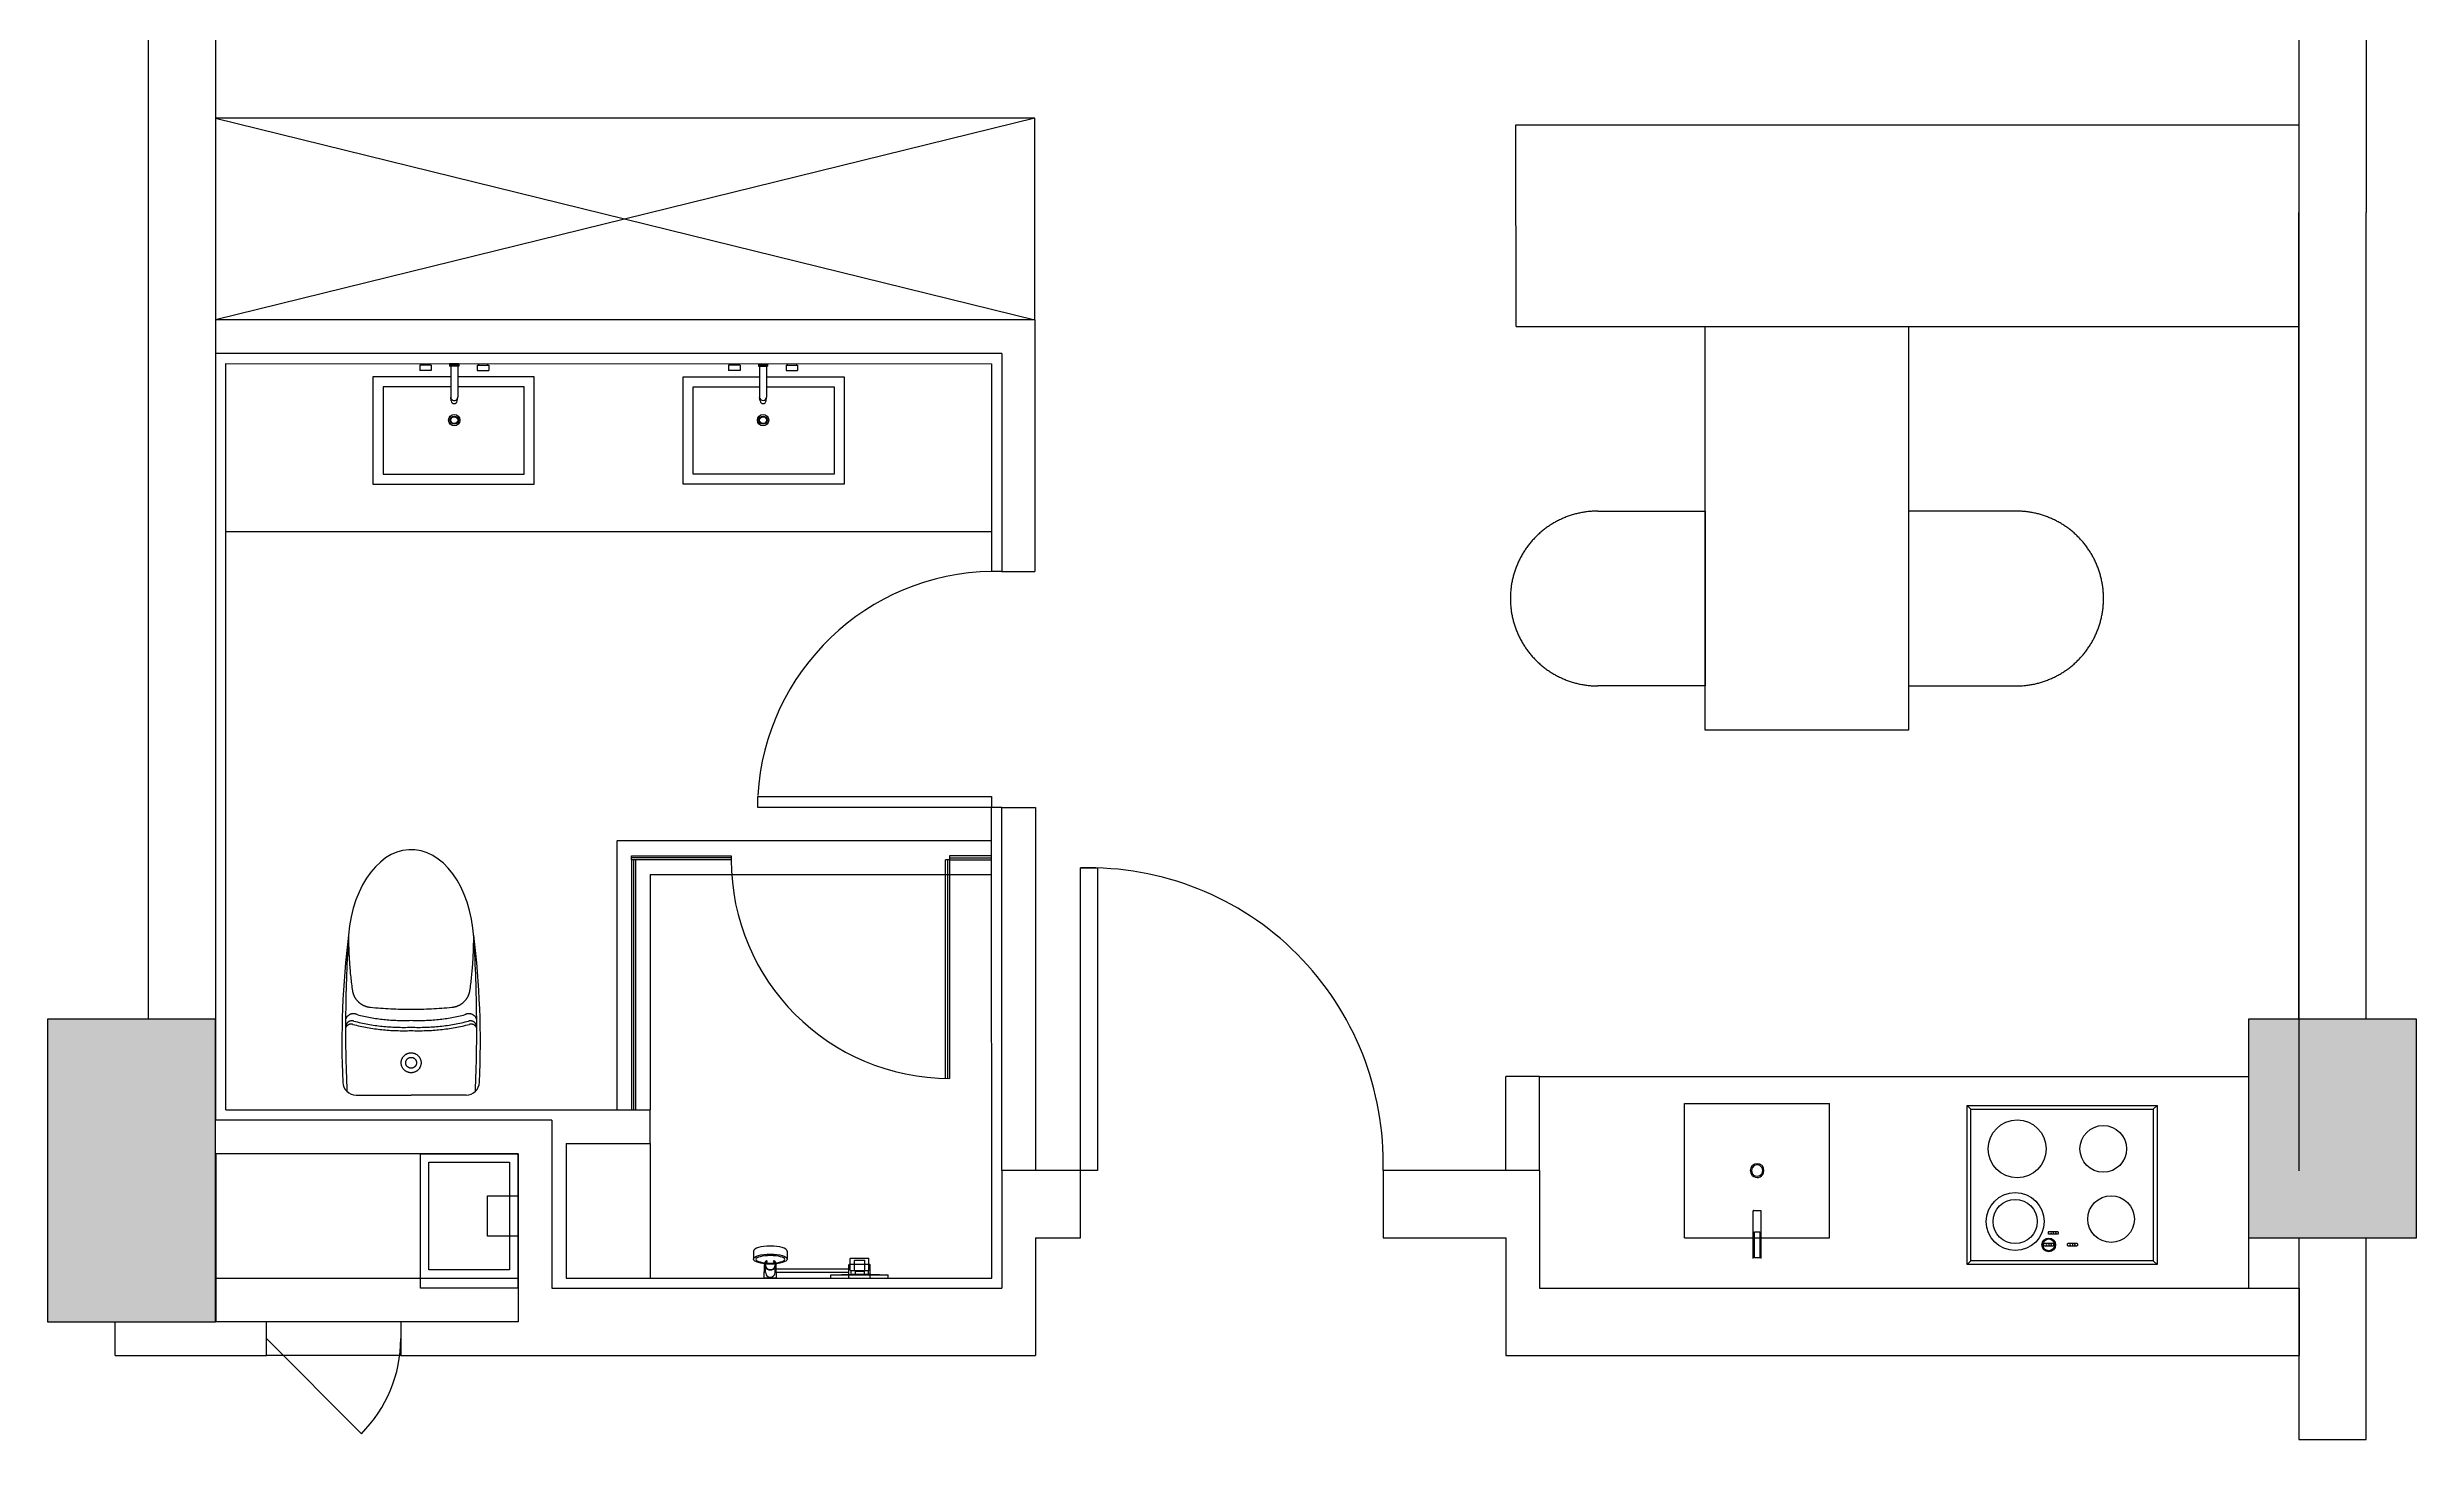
# Model space of a CAD drawing. Header units: millimetres. Extents: x -171991 to -58043, y -1085310 to -1072722.
# Drawn here: x -65343 to -58293, y -1085310 to -1081169 of the extents above; entities that cross this region are included whole.
import ezdxf

# ---------------------------------------------------------------- set-up
doc = ezdxf.new("R2010")
doc.units = ezdxf.units.MM
doc.header["$LTSCALE"] = 1000
doc.header["$MEASUREMENT"] = 0
doc.linetypes.add('DASH', pattern=[0.35, 0.25, -0.1])
for name, color, linetype in [('A-土建墙  柱', 6, 'Continuous'), ('B不可动建筑图层', 6, 'Continuous'), ('DOOR_FIRE_TEXT', 7, 'Continuous'), ('J家具', 4, 'Continuous'), ('K可动模块', 4, 'Continuous'), ('P-完成面', 3, 'Continuous'), ('PM-WALL', 2, 'Continuous')]:
    doc.layers.add(name, color=color, linetype=linetype)
doc.styles.add('ROMANS', font='romans.shx', dxfattribs={"width": 0.5})

# ---------------------------------------------------------------- blocks, each defined once
blk = doc.blocks.new('$DORLIB2D$00000114')
at = {"color": 0}
blk.add_line((0.5, 0), (-0.207, 0.707), dxfattribs=at)
blk.add_arc((0.5, 0), 1, 135, 180, dxfattribs=at)

msp = doc.modelspace()

# ---------------------------------------------------------------- hatches: boundary and pattern name
at = {"layer": 'B不可动建筑图层', "extrusion": (-8.94601e-08, 6.25132e-18, 1)}
for points in [[(-65343.3, -1084959.7), (-64843.3, -1084959.7), (-64843.3, -1084059.7), (-65343.3, -1084059.7)], [(-58793.3, -1084709.5), (-58293.3, -1084709.5), (-58293.3, -1084059.5), (-58793.3, -1084059.5)], [(-58793.3, -1084709.5), (-58293.3, -1084709.5), (-58293.3, -1084059.5), (-58793.3, -1084059.5)], [(-58793.3, -1084709.5), (-58293.3, -1084709.5), (-58293.3, -1084059.5), (-58793.3, -1084059.5)], [(-58793.3, -1084709.5), (-58293.3, -1084709.5), (-58293.3, -1084059.5), (-58793.3, -1084059.5)], [(-58793.3, -1084709.5), (-58293.3, -1084709.5), (-58293.3, -1084059.5), (-58793.3, -1084059.5)]]:
    msp.add_hatch(color=6, dxfattribs=at).paths.add_polyline_path(points)

# ---------------------------------------------------------------- linework, layer by layer
at = {"layer": 'A-土建墙  柱', "color": 6, "extrusion": (-8.94601e-08, 6.25145e-18, 1)}
for p, q in [((-58643.3, -1084059.5, 0), (-58643.3, -1081659.8, 0)), ((-58643.3, -1084059.5, 0), (-58643.3, -1081659.8, 0)), ((-58643.3, -1084059.5, 0), (-58643.3, -1081659.8, 0)), ((-58643.3, -1084059.5, 0), (-58643.3, -1081659.8, 0)), ((-58643.3, -1084059.5, 0), (-58643.3, -1081659.8, 0)), ((-58443.3, -1084059.5, 0), (-58443.3, -1081659.8, 0)), ((-58443.3, -1084059.5, 0), (-58443.3, -1081659.8, 0)), ((-58443.3, -1084059.5, 0), (-58443.3, -1081659.8, 0)), ((-58443.3, -1084059.5, 0), (-58443.3, -1081659.8, 0)), ((-58443.3, -1084059.5, 0), (-58443.3, -1081659.8, 0)), ((-63842, -1084359.4, 0), (-63842, -1084859.4, 0)), ((-62268.9, -1084509.6, 0), (-62503.3, -1084509.6, 0)), ((-62503.3, -1084509.6, 0), (-62503.3, -1084859.4, 0)), ((-62268.9, -1084709.6, 0), (-62268.9, -1084509.6, 0)), ((-60903.3, -1084509.6, 0), (-61368.9, -1084509.6, 0)), ((-61368.9, -1084509.6, 0), (-61368.9, -1084709.6, 0)), ((-62403.3, -1084709.6, 0), (-62268.9, -1084709.6, 0)), ((-62403.3, -1084709.6, 0), (-62403.3, -1085059.4, 0)), ((-61368.9, -1084709.6, 0), (-61003.2, -1084709.6, 0)), ((-63842, -1084859.4, 0), (-62503.3, -1084859.4, 0))]:
    msp.add_line(p, q, dxfattribs=at)
at = {"layer": 'A-土建墙  柱', "color": 6, "extrusion": (2.58532e-08, -3.97047e-08, 1)}
for p, q in [((-62503.3, -1084509.6, 0), (-62503.5, -1083429.7, 0)), ((-62403.5, -1083429.3, 0), (-62403.3, -1084509.6, 0))]:
    msp.add_line(p, q, dxfattribs=at)
at = {"layer": 'B不可动建筑图层', "color": 6, "extrusion": (-8.94601e-08, 6.25145e-18, 1)}
for p, q in [((-58643.3, -1076460.1, 0), (-58643.3, -1084509.9, 0)), ((-58643.3, -1076460.1, 0), (-58643.3, -1084509.9, 0)), ((-58443.3, -1076859.6, 0), (-58443.3, -1081659.8, 0)), ((-58443.3, -1076859.6, 0), (-58443.3, -1081659.8, 0)), ((-58443.3, -1076859.6, 0), (-58443.3, -1081659.8, 0)), ((-58443.3, -1076859.6, 0), (-58443.3, -1081659.8, 0)), ((-58443.3, -1076859.6, 0), (-58443.3, -1081659.8, 0)), ((-64843.2, -1079789.2), (-64843.2, -1084359.4)), ((-65043.2, -1079988.4, 0), (-65043.2, -1084059.7, 0)), ((-64843.3, -1084059.7, 0), (-65343.3, -1084059.7, 0)), ((-65343.3, -1084059.7, 0), (-65343.3, -1084959.7, 0)), ((-64843.3, -1084959.7, 0), (-64843.3, -1084059.7, 0)), ((-58293.3, -1084059.5, 0), (-58793.3, -1084059.5, 0)), ((-58793.3, -1084059.5, 0), (-58793.3, -1084709.5, 0)), ((-58293.3, -1084059.5, 0), (-58793.3, -1084059.5, 0)), ((-58793.3, -1084059.5, 0), (-58793.3, -1084709.5, 0)), ((-58293.3, -1084059.5, 0), (-58793.3, -1084059.5, 0)), ((-58793.3, -1084059.5, 0), (-58793.3, -1084709.5, 0)), ((-58293.3, -1084059.5, 0), (-58793.3, -1084059.5, 0)), ((-58793.3, -1084059.5, 0), (-58793.3, -1084709.5, 0)), ((-58293.3, -1084059.5, 0), (-58793.3, -1084059.5, 0)), ((-58793.3, -1084059.5, 0), (-58793.3, -1084709.5, 0)), ((-58293.3, -1084709.5, 0), (-58293.3, -1084059.5, 0)), ((-58293.3, -1084709.5, 0), (-58293.3, -1084059.5, 0)), ((-58293.3, -1084709.5, 0), (-58293.3, -1084059.5, 0)), ((-58293.3, -1084709.5, 0), (-58293.3, -1084059.5, 0)), ((-58293.3, -1084709.5, 0), (-58293.3, -1084059.5, 0)), ((-63842, -1084359.4, 0), (-64843.2, -1084359.4)), ((-63942, -1084459.4, 0), (-64843.3, -1084459.4, 0)), ((-64842, -1084459.4, 0), (-64842, -1084959.3, 0)), ((-63942, -1084459.4, 0), (-63942, -1084959.4, 0)), ((-60903.3, -1084509.6, 0), (-60903.2, -1084859.4, 0)), ((-61003.2, -1084709.6, 0), (-61003.1, -1085059.4, 0)), ((-58793.3, -1084709.5, 0), (-58293.3, -1084709.5, 0)), ((-58793.3, -1084709.5, 0), (-58293.3, -1084709.5, 0)), ((-58793.3, -1084709.5, 0), (-58293.3, -1084709.5, 0)), ((-58793.3, -1084709.5, 0), (-58293.3, -1084709.5, 0)), ((-58793.3, -1084709.5, 0), (-58293.3, -1084709.5, 0)), ((-58643.3, -1084709.8, 0), (-58643.3, -1085309.8, 0)), ((-58643.3, -1084709.8, 0), (-58643.3, -1085309.8, 0)), ((-58643.3, -1084709.8, 0), (-58643.3, -1085309.8, 0)), ((-58643.3, -1084709.8, 0), (-58643.3, -1085309.8, 0)), ((-58643.3, -1084709.8, 0), (-58643.3, -1085309.8, 0)), ((-58443.3, -1085309.8, 0), (-58443.3, -1084709.8, 0)), ((-58443.3, -1085309.8, 0), (-58443.3, -1084709.8, 0)), ((-58443.3, -1085309.8, 0), (-58443.3, -1084709.8, 0)), ((-58443.3, -1085309.8, 0), (-58443.3, -1084709.8, 0)), ((-58443.3, -1085309.8, 0), (-58443.3, -1084709.8, 0)), ((-64842.1, -1084829.8, 0), (-63942, -1084829.4, 0)), ((-60903.2, -1084859.4, 0), (-58643.1, -1084859.4, 0)), ((-58643.1, -1084859.4, 0), (-58643.1, -1085059.4, 0)), ((-65343.3, -1084959.7, 0), (-64843.3, -1084959.7, 0)), ((-64691.8, -1084959.4, 0), (-64843.3, -1084959.4, 0)), ((-64291.8, -1084959.4, 0), (-64691.8, -1084959.4, 0)), ((-64691.8, -1085059.4, 0), (-64691.8, -1084959.4, 0)), ((-63942, -1084959.4, 0), (-64291.8, -1084959.4, 0)), ((-64291.8, -1084959.4, 0), (-64291.8, -1085059.4, 0)), ((-65142, -1085059.4, 0), (-64691.8, -1085059.4, 0)), ((-64291.8, -1085059.4, 0), (-64691.8, -1085059.4, 0)), ((-64291.8, -1085059.4, 0), (-63942, -1085059.4, 0)), ((-63942, -1085059.4, 0), (-62403.3, -1085059.4, 0)), ((-61003.1, -1085059.4, 0), (-58643.1, -1085059.4, 0)), ((-58643.3, -1085309.8, 0), (-58443.3, -1085309.8, 0)), ((-58643.3, -1085309.8, 0), (-58443.3, -1085309.8, 0)), ((-58643.3, -1085309.8, 0), (-58443.3, -1085309.8, 0)), ((-58643.3, -1085309.8, 0), (-58443.3, -1085309.8, 0)), ((-58643.3, -1085309.8, 0), (-58443.3, -1085309.8, 0))]:
    msp.add_line(p, q, dxfattribs=at)
at = {"layer": 'B不可动建筑图层', "color": 6, "elevation": 0}
msp.add_lwpolyline([(-62218.8, -1084509.6), (-62268.8, -1084509.6), (-62268.8, -1083609.6), (-62218.8, -1083609.6)], close=True, dxfattribs=at)
at = {"layer": 'B不可动建筑图层', "color": 6, "extrusion": (-8.94601e-08, 6.25145e-18, 1), "elevation": 0}
for points in [[(-64233.2, -1084859.3), (-64233.2, -1084459.5), (-63943.2, -1084459.5), (-63943.2, -1084859.3), (-64233.2, -1084859.3)], [(-63943.2, -1084584.5), (-63943.2, -1084704.5), (-64033.2, -1084704.5), (-64033.2, -1084584.5), (-63943.2, -1084584.5)], [(-65142, -1085059.4), (-65142, -1084959.6)]]:
    msp.add_lwpolyline(points, dxfattribs=at)
msp.add_lwpolyline([(-64208.2, -1084804.5), (-64208.2, -1084484.5), (-63968.2, -1084484.5), (-63968.2, -1084804.5)], close=True, dxfattribs=at)
at = {"layer": 'B不可动建筑图层', "color": 6}
msp.add_arc((-62243.8, -1084484.5, 0), 875.3, 358.35834, 91.63666, dxfattribs=at)
at = {"layer": 'DOOR_FIRE_TEXT', "color": 4, "linetype": 'ByBlock', "extrusion": (2.58532e-08, -3.97047e-08, 1)}
for p, q in [((-62405.5, -1081379.5, 0), (-64843.2, -1081379.4, 0)), ((-62405.5, -1081979.5, 0), (-64843.3, -1081979.4, 0)), ((-62405.5, -1081979.5, 0), (-62405.5, -1082727.2, 0)), ((-62503.5, -1082078.9, 0), (-64843.3, -1082079, 0)), ((-62503.5, -1082078.9, 0), (-62503.6, -1082727.2, 0)), ((-64812.8, -1082109.4, 0), (-62533.5, -1082109.7, 0)), ((-63316.6, -1082113.7, 0), (-63316.6, -1082130.2, 0)), ((-63282.3, -1082113.7, 0), (-63316.6, -1082113.7, 0)), ((-63282.3, -1082130.2, 0), (-63316.6, -1082130.2, 0)), ((-63313.2, -1082109.6, 0), (-63313.2, -1082113.7, 0)), ((-63285.8, -1082109.6, 0), (-63285.8, -1082113.7, 0)), ((-63282.3, -1082113.7, 0), (-63282.3, -1082130.2, 0)), ((-63227.5, -1082109.6, 0), (-63227.5, -1082116.5, 0)), ((-63227.5, -1082109.6, 0), (-63200.1, -1082109.6, 0)), ((-63227.5, -1082113, 0), (-63200.1, -1082113, 0)), ((-63227.5, -1082116.5, 0), (-63200.1, -1082116.5, 0)), ((-63224.1, -1082116.5, 0), (-63224.1, -1082209, 0)), ((-63203.5, -1082116.5, 0), (-63203.5, -1082209, 0)), ((-63200.1, -1082109.6, 0), (-63200.1, -1082116.5, 0)), ((-63145.2, -1082113.7, 0), (-63145.2, -1082130.2, 0)), ((-63145.2, -1082113.7, 0), (-63110.9, -1082113.7, 0)), ((-63145.2, -1082130.2, 0), (-63110.9, -1082130.2, 0)), ((-63141.8, -1082109.6, 0), (-63141.8, -1082113.7, 0)), ((-63114.3, -1082109.6, 0), (-63114.3, -1082113.7, 0)), ((-63110.9, -1082113.7, 0), (-63110.9, -1082130.2, 0)), ((-62533.5, -1082109.7, 0), (-62533.6, -1082727.2, 0)), ((-63222.6, -1082220.5, 0), (-63224, -1082210.4, 0)), ((-63204.9, -1082220.5, 0), (-63203.6, -1082210.4, 0)), ((-62533.6, -1082609.4, 0), (-64812.8, -1082609.4, 0)), ((-62503.5, -1082727.2, 0), (-62405.5, -1082727.2, 0)), ((-62503.5, -1082727.2, 0), (-62405.5, -1082727.2, 0)), ((-63649.3, -1083529.4, 0), (-63649.3, -1084329.4, 0)), ((-63605.3, -1083585.4, 0), (-63605.3, -1084329.4, 0)), ((-63599.3, -1083585.4, 0), (-63599.3, -1084329.4, 0)), ((-63593.3, -1083585.4, 0), (-63593.3, -1084329.4, 0)), ((-62670.4, -1084235.4, 0), (-62670.5, -1083585.4, 0)), ((-62658.5, -1083585.4, 0), (-62670.5, -1083585.4, 0)), ((-62664.5, -1083585.4, 0), (-62664.5, -1084235.4, 0)), ((-62658.5, -1083585.4, 0), (-62658.5, -1084235.4, 0)), ((-63549.3, -1083629.4, 0), (-63549.3, -1084329.4, 0)), ((-63549.3, -1083629.4, 0), (-62533.4, -1083629.4, 0)), ((-64812.8, -1084329.4, 0), (-63549.3, -1084329.4, 0)), ((-63549.3, -1084429.4, 0), (-63549.3, -1084329.4, 0)), ((-63799.2, -1084429.4, 0), (-63549.3, -1084429.4, 0)), ((-63549.3, -1084429.4, 0), (-63549.3, -1084829.4, 0)), ((-62954.1, -1084771.4, 0), (-62953.1, -1084770.4, 0)), ((-62954.1, -1084805.4, 0), (-62954.1, -1084771.4, 0)), ((-62953.1, -1084770.4, 0), (-62900.1, -1084770.4, 0)), ((-62942.1, -1084777.4, 0), (-62941.1, -1084776.4, 0)), ((-62942.1, -1084805.4, 0), (-62942.1, -1084777.4, 0)), ((-62941.1, -1084776.4, 0), (-62912.1, -1084776.4, 0)), ((-62912.1, -1084776.4, 0), (-62911.1, -1084777.4, 0)), ((-62911.1, -1084805.4, 0), (-62911.1, -1084777.4, 0)), ((-62900.1, -1084770.4, 0), (-62899.1, -1084771.4, 0)), ((-62899.1, -1084805.4, 0), (-62899.1, -1084771.4, 0)), ((-63011.6, -1084829.4, 0), (-63011.6, -1084819.4, 0)), ((-63011.6, -1084819.4, 0), (-62841.6, -1084819.4, 0)), ((-63011.6, -1084829.4, 0), (-62841.6, -1084829.4, 0)), ((-62958.6, -1084790.4, 0), (-62956.6, -1084788.4, 0)), ((-62958.6, -1084827.4, 0), (-62958.6, -1084790.4, 0)), ((-62956.6, -1084829.4, 0), (-62958.6, -1084827.4, 0)), ((-62956.6, -1084788.4, 0), (-62896.6, -1084788.4, 0)), ((-62956.6, -1084829.4, 0), (-62896.6, -1084829.4, 0)), ((-62953.1, -1084806.4, 0), (-62954.1, -1084805.4, 0)), ((-62953.1, -1084806.4, 0), (-62900.1, -1084806.4, 0)), ((-62952.1, -1084806.4, 0), (-62952.1, -1084817.5, 0)), ((-62941.1, -1084806.4, 0), (-62942.1, -1084805.4, 0)), ((-62941.1, -1084806.4, 0), (-62912.1, -1084806.4, 0)), ((-62940.1, -1084808.4, 0), (-62913.1, -1084808.4, 0)), ((-62940.1, -1084808.4, 0), (-62940.1, -1084817.4, 0)), ((-62939.1, -1084806.4, 0), (-62939.1, -1084808.4, 0)), ((-62914.1, -1084806.4, 0), (-62914.1, -1084808.4, 0)), ((-62913.1, -1084808.4, 0), (-62913.1, -1084817.4, 0)), ((-62911.1, -1084805.4, 0), (-62912.1, -1084806.4, 0)), ((-62901.1, -1084806.4, 0), (-62901.1, -1084817.4, 0)), ((-62900.1, -1084806.4, 0), (-62899.1, -1084805.4, 0)), ((-62896.6, -1084788.4, 0), (-62894.6, -1084790.4, 0)), ((-62894.6, -1084827.4, 0), (-62896.6, -1084829.4, 0)), ((-62894.6, -1084827.4, 0), (-62894.6, -1084790.4, 0)), ((-62841.6, -1084829.4, 0), (-62841.6, -1084819.4, 0))]:
    msp.add_line(p, q, dxfattribs=at)
at = {"layer": 'DOOR_FIRE_TEXT', "color": 4, "linetype": 'ByBlock'}
for p, q in [((-62405.5, -1081979.5, 0), (-62405.5, -1081379.5, 0)), ((-62503.5, -1082727.2, 0), (-62533.6, -1082727.2, 0)), ((-58793.3, -1084229.3, 0), (-58793.3, -1084859.4, 0))]:
    msp.add_line(p, q, dxfattribs=at)
at = {"layer": 'DOOR_FIRE_TEXT', "color": 4, "linetype": 'ByBlock', "extrusion": (-2.58532e-08, -3.97047e-08, 1)}
for p, q in [((-64235.5, -1082113.7, 0), (-64235.5, -1082130.2, 0)), ((-64201.2, -1082113.7, 0), (-64235.5, -1082113.7, 0)), ((-64201.2, -1082130.2, 0), (-64235.5, -1082130.2, 0)), ((-64232, -1082109.6, 0), (-64232, -1082113.7, 0)), ((-64204.6, -1082109.6, 0), (-64204.6, -1082113.7, 0)), ((-64201.2, -1082113.7, 0), (-64201.2, -1082130.2, 0)), ((-64146.3, -1082109.6, 0), (-64146.3, -1082116.5, 0)), ((-64118.9, -1082109.6, 0), (-64146.3, -1082109.6, 0)), ((-64118.9, -1082113, 0), (-64146.3, -1082113, 0)), ((-64118.9, -1082116.5, 0), (-64146.3, -1082116.5, 0)), ((-64142.9, -1082116.5, 0), (-64142.9, -1082209, 0)), ((-64122.3, -1082116.5, 0), (-64122.3, -1082209, 0)), ((-64118.9, -1082109.6, 0), (-64118.9, -1082116.5, 0)), ((-64064, -1082113.7, 0), (-64064, -1082130.2, 0)), ((-64064, -1082113.7, 0), (-64029.7, -1082113.7, 0)), ((-64064, -1082130.2, 0), (-64029.7, -1082130.2, 0)), ((-64060.6, -1082109.6, 0), (-64060.6, -1082113.7, 0)), ((-64033.2, -1082109.6, 0), (-64033.2, -1082113.7, 0)), ((-64029.7, -1082113.7, 0), (-64029.7, -1082130.2, 0)), ((-64141.4, -1082220.5, 0), (-64142.8, -1082210.4, 0)), ((-64123.8, -1082220.5, 0), (-64122.4, -1082210.4, 0))]:
    msp.add_line(p, q, dxfattribs=at)
at = {"layer": 'DOOR_FIRE_TEXT', "color": 4, "linetype": 'ByBlock', "extrusion": (-2.25801e-07, 2.06445e-06, 1)}
msp.add_line((-62533.4, -1083529.2, 0), (-63649.3, -1083529.2, 0), dxfattribs=at)
at = {"layer": 'DOOR_FIRE_TEXT', "color": 4, "linetype": 'ByBlock', "extrusion": (-8.94601e-08, 6.25145e-18, 1)}
for p, q in [((-61003.3, -1084509.6, 0), (-61003.3, -1084229.3, 0)), ((-60903.3, -1084229.3, 0), (-61003.3, -1084229.3, 0)), ((-60903.3, -1084509.6, 0), (-60903.3, -1084229.3, 0)), ((-63799.2, -1084429.4, 0), (-63799.2, -1084829.4, 0))]:
    msp.add_line(p, q, dxfattribs=at)
at = {"layer": 'DOOR_FIRE_TEXT', "color": 4, "linetype": 'ByBlock', "extrusion": (2.58532e-08, -3.97047e-08, 1), "elevation": 0}
for points in [[(-64812.8, -1084329.4), (-64812.8, -1082109.4)], [(-63203.5, -1082148.5), (-62971.9, -1082148.5), (-62971.9, -1082468.4), (-63451.9, -1082468.4), (-63451.9, -1082148.5), (-63224.1, -1082148.5)], [(-63203.5, -1082178.5), (-63001.9, -1082178.5), (-63001.9, -1082438.4), (-63421.9, -1082438.4), (-63421.9, -1082178.5), (-63224.1, -1082178.5)], [(-63799.2, -1084829.4), (-62533.3, -1084829.4), (-62533.5, -1083429.7)], [(-63308.9, -1083579.4), (-63605.3, -1083579.4)], [(-62533.4, -1083573.4), (-62658.5, -1083573.4), (-62658.5, -1083585.4), (-62533.4, -1083585.4)], [(-62658.5, -1083579.4), (-62533.4, -1083579.4)], [(-60903.3, -1084229.3), (-58793.3, -1084229.3)], [(-63242.1, -1084749.2), (-63242.1, -1084772.9)], [(-63201.8, -1084779.4), (-63203.8, -1084777.2)], [(-63182.4, -1084779.4), (-63180.4, -1084777.2)], [(-63142.1, -1084749.2), (-63142.1, -1084772.9)], [(-63210.6, -1084829.4), (-63209.4, -1084789.9)], [(-63173.6, -1084829.4), (-63210.6, -1084829.4)], [(-63206.1, -1084812.8), (-63206.1, -1084787.3)], [(-63178.1, -1084812.8), (-63178.1, -1084787.4)], [(-62958.6, -1084802.9), (-63178.1, -1084802.9)], [(-62958.6, -1084812.9), (-63178.1, -1084812.9)], [(-63173.6, -1084829.4), (-63174.8, -1084789.9)], [(-63011.6, -1084819.4), (-62948.1, -1084817.4), (-62893.2, -1084817.4), (-62841.6, -1084819.4)]]:
    msp.add_lwpolyline(points, dxfattribs=at)
at = {"layer": 'DOOR_FIRE_TEXT', "color": 4, "linetype": 'ByBlock', "extrusion": (-2.58532e-08, -3.97047e-08, 1), "elevation": 0}
for points in [[(-64142.9, -1082148.5), (-64374.5, -1082148.5), (-64374.5, -1082468.4), (-63894.5, -1082468.4), (-63894.5, -1082148.5), (-64122.3, -1082148.5)], [(-64142.9, -1082178.5), (-64344.5, -1082178.5), (-64344.5, -1082438.4), (-63924.5, -1082438.4), (-63924.5, -1082178.5), (-64122.3, -1082178.5)]]:
    msp.add_lwpolyline(points, dxfattribs=at)
at = {"layer": 'DOOR_FIRE_TEXT', "color": 4, "linetype": 'ByBlock', "extrusion": (2.58532e-08, -3.97047e-08, 1), "elevation": 0}
msp.add_lwpolyline([(-63605.3, -1083573.4), (-63308.9, -1083573.4), (-63308.9, -1083585.4), (-63605.3, -1083585.4)], close=True, dxfattribs=at)
at = {"layer": 'DOOR_FIRE_TEXT', "color": 4, "linetype": 'ByBlock', "extrusion": (-2.58532e-08, -3.97047e-08, 1)}
for radius in [16.9, 12.3, 10.3]:
    msp.add_circle((-64132.6, -1082277.6, 0), radius, dxfattribs=at)
at = {"layer": 'DOOR_FIRE_TEXT', "color": 4, "linetype": 'ByBlock', "extrusion": (2.58532e-08, -3.97047e-08, 1)}
for radius in [16.9, 12.3, 10.3]:
    msp.add_circle((-63213.8, -1082277.6, 0), radius, dxfattribs=at)
at = {"layer": 'DOOR_FIRE_TEXT', "color": 4, "linetype": 'ByBlock', "extrusion": (-2.58532e-08, -3.97047e-08, 1)}
for centre, radius, start, end in [((-64132.6, -1082209, 0), 10.3, 179.99918, 359.99918), ((-64132.6, -1082219.3, 0), 8.91, 187.66144, 352.33693)]:
    msp.add_arc(centre, radius, start, end, dxfattribs=at)
at = {"layer": 'DOOR_FIRE_TEXT', "color": 4, "linetype": 'ByBlock', "extrusion": (2.58532e-08, -3.97047e-08, 1)}
for centre, radius, start, end in [((-63213.8, -1082209, 0), 10.3, 180.00082, 0.00082), ((-63213.8, -1082219.3, 0), 8.91, 187.66307, 352.33856), ((-62658.5, -1083585.4, 0), 650, 180.00098, 270.00098), ((-63192.1, -1084789.9, 0), 17.3, 132.78493, 180.00098), ((-63192.1, -1084789.9, 0), 15.3, 132.78493, 47.21702), ((-63192.1, -1084789.9, 0), 14.3, 132.78493, 47.21702), ((-63192.1, -1084789.9, 0), 17.3, 0.00098, 47.21702), ((-63192.1, -1084812.8, 0), 14, 177.75678, 0.00098)]:
    msp.add_arc(centre, radius, start, end, dxfattribs=at)
for centre, end_param in [((-63192.1, -1084749.2, 0), 6.283185), ((-63192.1, -1084772.9, 0), 9.424778)]:
    msp.add_ellipse(centre, major_axis=(-50, 0, 0), ratio=0.298895, start_param=3.141593, end_param=end_param, dxfattribs=at)
at = {"layer": 'DOOR_FIRE_TEXT', "color": 4, "linetype": 'ByBlock', "extrusion": (-2.58532e-08, 3.97047e-08, -1)}
msp.add_ellipse((-63192.1, -1084773.6, 0), major_axis=(-42.9, 0, 0), ratio=0.257242, start_param=3.141593, end_param=9.424778, dxfattribs=at)
at = {"layer": 'J家具', "color": 251, "ltscale": 150}
for p, q in [((-62405.5, -1081379.5, 0), (-64843.3, -1081979.4, 0)), ((-64843.3, -1081379.5, 0), (-62405.5, -1081979.4, 0))]:
    msp.add_line(p, q, dxfattribs=at)
at = {"layer": 'J家具', "linetype": 'DASH', "ltscale": 150, "extrusion": (-8.94601e-08, 6.25145e-18, 1)}
for p, q in [((-60973.3, -1081399.3, 0), (-58643.3, -1081399.3, 0)), ((-60973.2, -1081999.3, 0), (-58643.3, -1081999.3, 0))]:
    msp.add_line(p, q, dxfattribs=at)
at = {"layer": 'J家具', "linetype": 'DASH', "ltscale": 150, "extrusion": (7.04955e-08, 2.04734e-07, 1)}
msp.add_line((-60973.2, -1081999.3, 0), (-60973.3, -1081399.3, 0), dxfattribs=at)
at = {"layer": 'J家具'}
for p, q in [((-59619.6, -1084326.9, 4.6), (-59630.6, -1084315.9, 1.2)), ((-59065.7, -1084315.9, 1.2), (-59076.8, -1084326.9, 4.6)), ((-59374.4, -1084690.8, 2.3), (-59374.4, -1084699.1, 2.3)), ((-59630.6, -1084788.8, 0), (-59619.6, -1084777.7, 4.6)), ((-59388.2, -1084725.8, 2.3), (-59388.2, -1084734.1, 2.3)), ((-59317.3, -1084725.8, 2.3), (-59317.3, -1084734.1, 2.3)), ((-59065.7, -1084788.8, 0), (-59076.8, -1084777.7, 4.6))]:
    msp.add_line(p, q, dxfattribs=at)
at = {"layer": 'J家具', "linetype": 'DASH', "ltscale": 150, "elevation": 0}
msp.add_lwpolyline([(-59804.9, -1081999.3), (-59804.9, -1083199.3), (-60410, -1083199.3), (-60410, -1081999.3)], dxfattribs=at)
for points in [[(-60730, -1082548), (-60410, -1082548), (-60410, -1083068), (-60730, -1083068, -0.414214), (-60990, -1082808), (-60990, -1082808, -0.414214)], [(-59484.9, -1082548), (-59804.9, -1082548), (-59804.9, -1083068), (-59484.9, -1083068, 0.414214), (-59224.9, -1082808), (-59224.9, -1082808, 0.414214)]]:
    msp.add_lwpolyline(points, format="xyb", close=True, dxfattribs=at)
at = {"layer": 'J家具', "elevation": 0}
for points in [[(-60471.9, -1084710), (-60471.9, -1084310), (-60040.3, -1084310)], [(-60471.9, -1084710), (-60040.3, -1084710), (-60040.3, -1084310)], [(-60266.7, -1084628.6), (-60267.8, -1084628.6), (-60267.8, -1084629.7)], [(-60267.8, -1084771.2), (-60267.8, -1084629.7)], [(-60266.7, -1084628.6), (-60244.4, -1084628.6), (-60244.4, -1084629.7)], [(-60244.4, -1084628.6), (-60244.4, -1084629.7)], [(-60244.4, -1084629.7), (-60244.4, -1084771.2)]]:
    msp.add_lwpolyline(points, dxfattribs=at)
for points in [[(-60276.7, -1084509.4), (-60274.5, -1084517.2), (-60270, -1084523.9), (-60265.5, -1084527.4), (-60260.8, -1084529.5), (-60256.1, -1084530.4), (-60251.5, -1084529.9), (-60247.1, -1084528.3), (-60243.1, -1084525.6), (-60239.6, -1084521.9), (-60236.6, -1084517.2), (-60235.5, -1084509.4), (-60236.6, -1084501.6), (-60241.1, -1084495), (-60247.8, -1084490.5), (-60255.6, -1084489.4), (-60263.4, -1084490.5), (-60270, -1084495), (-60274.5, -1084501.6)], [(-60272.3, -1084509.4), (-60270, -1084518.3), (-60264.5, -1084523.9), (-60255.6, -1084526.1), (-60247.8, -1084523.9), (-60241.1, -1084518.3), (-60238.9, -1084509.4), (-60241.1, -1084501.6), (-60247.8, -1084495), (-60255.6, -1084492.7), (-60264.5, -1084495), (-60270, -1084501.6)], [(-60247.8, -1084692.1), (-60247.8, -1084769), (-60263.4, -1084769), (-60263.4, -1084692.1)]]:
    msp.add_lwpolyline(points, close=True, dxfattribs=at)
at = {"layer": 'J家具', "elevation": 2.3}
for points in [[(-59386.3, -1084690.8), (-59362.4, -1084690.8, -0.414214), (-59359.7, -1084693.6), (-59359.7, -1084696.4, -0.414214), (-59362.4, -1084699.1), (-59386.3, -1084699.1, -0.414214), (-59389.1, -1084696.4), (-59389.1, -1084693.6, -0.414214)], [(-59400.1, -1084725.8), (-59376.2, -1084725.8, -0.414214), (-59373.5, -1084728.6), (-59373.5, -1084731.3, -0.414214), (-59376.2, -1084734.1), (-59400.1, -1084734.1, -0.414214), (-59402.9, -1084731.3), (-59402.9, -1084728.6, -0.414214)], [(-59329.3, -1084725.8), (-59305.4, -1084725.8, -0.414214), (-59302.6, -1084728.6), (-59302.6, -1084731.3, -0.414214), (-59305.4, -1084734.1), (-59329.3, -1084734.1, -0.414214), (-59332.1, -1084731.3), (-59332.1, -1084728.6, -0.414214)]]:
    msp.add_lwpolyline(points, format="xyb", close=True, dxfattribs=at)
at = {"layer": 'J家具', "color": 251, "linetype": 'DASH', "ltscale": 150}
for radius in [29.6, 16.1]:
    msp.add_circle((-64260.9, -1084189, 0), radius, dxfattribs=at)
at = {"layer": 'J家具'}
for centre, radius in [((-59481.9, -1084445, 611.8), 86.2), ((-59225.7, -1084445, 611.8), 69.4), ((-59487.8, -1084661.3, 611.8), 86.2), ((-59487.8, -1084661.3, 611.8), 65.5), ((-59202.4, -1084653.9, 611.8), 69.4), ((-59387.9, -1084730.6, 2.3), 20.3), ((-59387.9, -1084730.6, 2.3), 17.5)]:
    msp.add_circle(centre, radius, dxfattribs=at)
at = {"layer": 'J家具', "color": 251, "ltscale": 150, "extrusion": (2.58532e-08, -3.97047e-08, 1)}
msp.add_arc((-62521.6, -1083436.4, 0), 709.3, 90.96399, 176.56939, dxfattribs=at)
at = {"layer": 'J家具', "color": 251, "linetype": 'DASH', "ltscale": 150}
for centre, radius, start, end in [((-60144.5, -1084088, 0), 4311.6, 176.30057, 182.47118), ((-63347.4, -1083816.4, 0), 1099.7, 179.65189, 188.29697), ((-65174.4, -1083816.4, 0), 1099.7, 351.70303, 0.34811), ((-68377.3, -1084088, 0), 4311.6, 357.52882, 3.69943), ((-64376.6, -1083964.2, 0), 60, 190.47011, 264.60795), ((-64145.2, -1083964.2, 0), 60, 275.39205, 349.52989), ((-64437.3, -1084083, 0), 18.8, 72.35932, 185.93155), ((-64439.3, -1084092.2, 0), 18.2, 73.38126, 156.47238), ((-64432.9, -1084067.1, 0), 24.1, 62.20328, 161.94045), ((-64284.6, -1083491.6, 0), 602, 255.61847, 272.25332), ((-64284.6, -1083491.6, 0), 592, 255.61847, 272.25332), ((-64284.6, -1083511.1, 0), 552, 255.61847, 272.45753), ((-64252.7, -1082651.8, 0), 1378.2, 264.60795, 269.65911), ((-64269.1, -1082651.8, 0), 1378.2, 270.34089, 275.39205), ((-64237.2, -1083511.1, 0), 552, 267.54247, 284.38153), ((-64237.2, -1083491.6, 0), 602, 267.74668, 284.38153), ((-64237.2, -1083491.6, 0), 592, 267.74668, 284.38153), ((-64088.9, -1084067.1, 0), 24.1, 18.05955, 117.79672), ((-64084.5, -1084083, 0), 18.8, 354.06845, 107.64068), ((-64082.5, -1084092.2, 0), 18.2, 23.52762, 106.61874)]:
    msp.add_arc(centre, radius, start, end, dxfattribs=at)
at = {"layer": 'J家具'}
for points in [[(-59630.6, -1084315.9, 1.2), (-59065.7, -1084315.9, 1.2), (-59065.7, -1084788.8, 0), (-59630.6, -1084788.8, 0)], [(-59619.6, -1084326.9, 4.6), (-59076.8, -1084326.9, 2.3), (-59076.8, -1084777.7, 2.3), (-59619.6, -1084777.7, 4.6)]]:
    msp.add_3dface(points, dxfattribs=at)
at = {"layer": 'K可动模块'}
for p in [(-64424.4, -1084284.9, 0), (-64097.4, -1084284.9, 0)]:
    msp.add_line(p, (-64260.9, -1084284.9, 0), dxfattribs=at)
at = {"layer": 'K可动模块', "extrusion": (2.58532e-08, -3.97047e-08, 1), "elevation": 0}
msp.add_lwpolyline([(-62533.5, -1083396.7), (-62533.5, -1083429.7), (-63229.6, -1083429.7), (-63229.6, -1083396.7)], close=True, dxfattribs=at)
msp.add_lwpolyline([(-62533.5, -1083396.7), (-62533.5, -1083429.7), (-63229.6, -1083429.7), (-63229.6, -1083396.7)], close=True, dxfattribs=at)
at = {"layer": 'K可动模块'}
for centre, radius, start, end in [((-61889.6, -1084129.8, 0), 2577.4, 172.86641, 182.59988), ((-66632.2, -1084129.8, 0), 2577.4, 357.40012, 7.13359), ((-64424.4, -1084244.9, 0), 40, 182.59988, 270), ((-64097.4, -1084244.9, 0), 40, 270, 357.40012)]:
    msp.add_arc(centre, radius, start, end, dxfattribs=at)
msp.add_ellipse((-64260.9, -1083844.2, 0), major_axis=(0, -289.3), ratio=0.648116, start_param=1.570796, end_param=4.592942, dxfattribs=at)
at = {"layer": 'P-完成面', "color": 3, "extrusion": (2.58532e-08, -3.97047e-08, 1)}
msp.add_line((-62503.5, -1083429.7, 0), (-62533.4, -1083429.7, 0), dxfattribs=at)
at = {"layer": 'PM-WALL', "color": 2, "extrusion": (2.58532e-08, -3.97047e-08, 1)}
msp.add_line((-62503.5, -1083429.7, 0), (-62403.4, -1083429.7, 0), dxfattribs=at)

# ---------------------------------------------------------------- block references
at = {"layer": 'B不可动建筑图层', "color": 6, "extrusion": (-8.94601e-08, 6.25145e-18, 1), "xscale": 400.0000000000005, "yscale": 400.0000000000005, "zscale": 100.0000000000001, "rotation": 179.9999999777726}
msp.add_blockref('$DORLIB2D$00000114', (-64491.8, -1085009.4, 0), dxfattribs=at)

# ---------------------------------------------------------------- texts
at = {"layer": 'J家具', "char_height": 9.2, "width": 11.96, "attachment_point": 1, "style": 'ROMANS'}
for s, insert in [('-', (-59384.1, -1084690.4, 2.3)), ('+', (-59370.3, -1084690.4, 2.3)), ('-', (-59397.9, -1084725.4, 2.3)), ('+', (-59384.1, -1084725.4, 2.3)), ('-', (-59327.1, -1084725.4, 2.3)), ('+', (-59313.3, -1084725.4, 2.3))]:
    msp.add_mtext(s, dxfattribs=dict(at, insert=insert))

doc.saveas('drawing.dxf')
